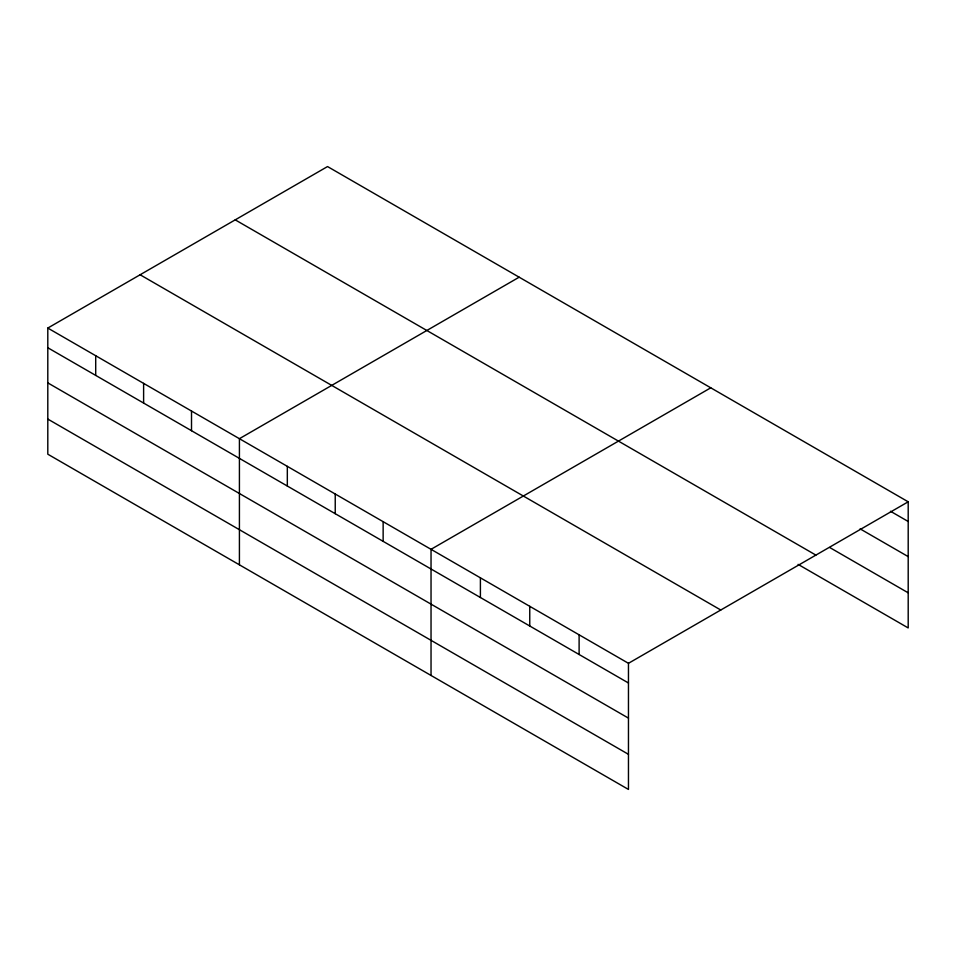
<?xml version="1.0" encoding="UTF-8"?>
<svg xmlns="http://www.w3.org/2000/svg" width="956" height="956" viewBox="0 0 956 956"><rect width="100%" height="100%" fill="white"/><g stroke="black" fill="none" stroke-linecap="round" stroke-linejoin="round"><path stroke-width="1.43" d="M628.462 718.123L628.462 663.309L47.8 328.063L47.8 454.196L628.462 789.441L628.462 718.123L47.8 382.878M798.093 564.375L908.2 627.937L908.2 501.804L327.538 166.559L47.8 328.063M519.156 277.192L239.418 438.685L239.418 564.829M710.774 387.813L431.036 549.318L431.036 675.462M628.462 663.309L908.2 501.804M890.478 511.257L908.2 521.486M860.113 528.859L908.2 556.619M829.736 547.513L908.2 592.816M235.224 219.856L815.886 555.101M140.114 274.766L720.776 610.012M47.8 347.745L628.462 682.99M47.8 419.075L628.462 754.32M579.109 634.808L579.109 654.502M529.755 606.307L529.755 626.001M480.402 577.818L480.402 597.5M383.141 521.665L383.141 541.347M335.233 494.001L335.233 513.695M287.326 466.349L287.326 486.03M191.511 411.032L191.511 430.726M143.615 383.368L143.615 403.062M95.708 355.716L95.708 375.409"/></g></svg>
